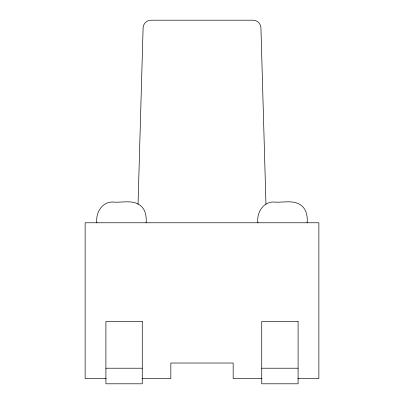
<?xml version="1.0" encoding="UTF-8"?>
<svg xmlns="http://www.w3.org/2000/svg" width="404" height="404" viewBox="0 0 404 404"><rect width="100%" height="100%" fill="white"/><g stroke="black" fill="none" stroke-linecap="round" stroke-linejoin="round"><path stroke-width="0.61" d="M138.047 204.313L143.102 27.77C143.167 23.669 146.839 20.129 150.939 20.2L253.061 20.2C257.176 20.114 260.868 23.654 260.934 27.77L265.958 204.313M105.904 368.216L142.264 368.216M261.736 368.216L298.096 368.216M106.212 378.604L85.128 378.604L85.128 222.776L318.872 222.776L318.872 378.604L297.788 378.604M141.91 378.604L170.836 378.604L170.836 363.024L233.164 363.024L233.164 378.604L262.09 378.604M307.136 222.776C307.676 216.63 306.666 209.812 301.606 205.671C293.688 199.233 282.659 203.04 273.437 202C262.873 201.944 256.495 213.171 257.888 222.776M146.112 222.776C146.652 216.63 145.647 209.812 140.587 205.671C132.663 199.233 121.639 203.04 112.418 202C101.848 201.944 95.47 213.171 96.864 222.776M142.264 321.468L105.904 321.468L105.904 383.8L142.264 383.8L142.264 321.468M298.096 321.468L261.736 321.468L261.736 383.8L298.096 383.8L298.096 321.468"/></g></svg>
